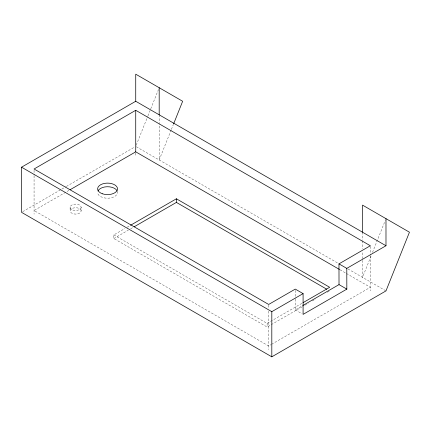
<?xml version="1.0" encoding="UTF-8"?>
<svg xmlns="http://www.w3.org/2000/svg" width="431" height="431" viewBox="0 0 431 431"><rect width="100%" height="100%" fill="white"/><g stroke="black" fill="none" stroke-linecap="round" stroke-linejoin="round"><path stroke-width="0.32" stroke-dasharray="2.15 1.62" d="M136.228 145.172L147.709 116.445M147.962 115.82L158.441 89.594M171.172 129.99L159.19 159.966L159.19 123.444M171.419 129.365L173.418 124.37M371.01 256.127L362.525 277.359L362.525 251.462M372.508 252.383L385.239 220.532M22.714 211.669L65.824 186.779M66.406 186.44L134.564 147.09M68.922 190.41L34.065 210.533L268.68 345.991L271.002 344.649M302.454 306.624L267.118 327.027L113.832 238.526L113.832 234.917L124.839 228.559M127.156 227.223L130.631 225.219M113.832 238.526L128.314 230.165M130.631 228.829L132.947 227.493M113.832 234.917L267.118 323.412L302.454 303.009M295.267 299.146L295.267 309.867L302.179 305.881M304.771 305.283L308.246 303.279M312.303 300.935L315.778 298.931M327.361 292.24L329.101 291.237M271.584 344.31L370.348 287.294L346.476 273.513M136.304 146.75L338.055 263.233M347.962 268.949L385.987 290.903M340.075 269.811L345.894 273.173M295.267 309.867L301.975 313.736M370.348 246.419L370.348 255.13M370.348 255.804L370.348 290.903M362.525 232.207L362.525 240.175M362.525 240.837L362.525 248.806M295.267 290.435L295.267 298.478M268.68 305.121L268.68 308.467M268.68 311.15L268.68 349.6M267.118 323.412L267.118 327.027M159.19 114.813L159.19 122.781M135.733 153.043L135.733 155.451M117.528 191.267L117.528 192.474A9.956 5.748 0 0 1 107.578 198.222A9.956 5.748 0 0 1 97.621 192.474M81.168 207.3A5.528 3.195 0 0 1 72.871 210.064A5.528 3.195 0 0 1 72.871 204.536A5.528 3.195 0 0 1 81.168 207.3L81.168 210.915A5.528 3.195 0 0 1 72.871 213.679A5.528 3.195 0 0 1 72.871 208.146A5.528 3.195 0 0 1 81.168 210.915M70.108 207.3L70.108 210.915M34.065 170.331L34.065 175.024M34.065 175.692L34.065 214.148"/><path stroke-width="0.65" d="M173.666 123.745L182.652 101.269L135.733 74.175L135.733 101.269L385.987 245.751L385.987 218.662M362.525 232.207L362.525 205.113L409.45 232.207L385.987 290.903L271.81 356.825L21.55 212.338L21.55 167.19L135.733 101.269M135.733 110.298L34.065 168.995L268.68 304.448L295.267 289.099L303.09 293.613L303.09 314.382L346.836 289.126L346.788 268.384L338.971 263.869L370.348 245.751L135.733 110.298L135.733 151.836L339.493 269.477M70.081 189.737L135.733 151.836M130.631 225.219L176.398 198.793L329.683 287.294L303.031 302.675M134.106 226.825L176.398 202.408L326.768 289.223M21.55 167.19L271.81 311.672L303.09 293.613M346.788 268.384L385.987 245.751M302.751 305.547L339.019 284.611L346.836 289.126M338.971 263.869L339.019 284.611M271.81 311.672L271.81 356.825M176.398 198.793L176.398 202.408M159.19 87.719L159.19 114.813M97.961 190.987A9.956 5.748 0 0 1 107.141 186.731A9.956 5.748 0 0 1 116.93 190.507M102.6 193.837A9.956 5.748 0 0 0 117.528 188.859A9.956 5.748 0 0 0 102.6 183.886A9.956 5.748 0 0 0 102.6 193.837"/></g></svg>
